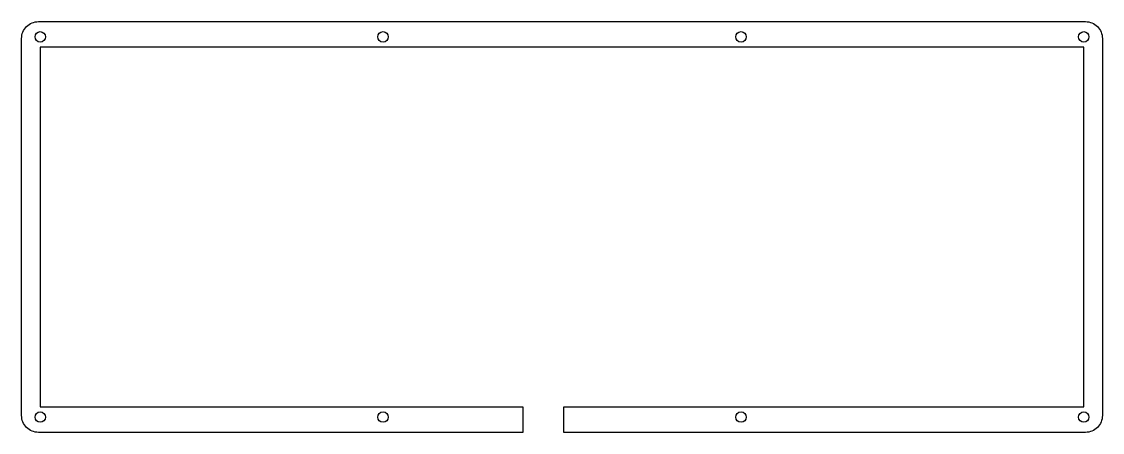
# Model space of a CAD drawing. Header units: millimetres. Extents: x -314 to 6, y -14 to 108.
import ezdxf

# ---------------------------------------------------------------- set-up
doc = ezdxf.new("R2010")
doc.units = ezdxf.units.MM
doc.layers.get('0').update_dxf_attribs({"linetype": 'CONTINUOUS'})

msp = doc.modelspace()

# ---------------------------------------------------------------- linework, layer by layer
msp.add_lwpolyline([(-153.49, -13.56), (-153.49, -6.03), (0.48, -6.03), (0.48, 100.49), (-308.45, 100.49), (-308.45, -6.03), (-165.6, -6.03), (-165.6, -13.56), (-308.98, -13.56, -0.414214), (-313.98, -8.56), (-313.98, 103.01, -0.414214), (-308.98, 108.01), (1, 108.01, -0.414214), (6, 103.01), (6, -8.56, -0.414214), (1, -13.56)], format="xyb", close=True)
for centre in [(-308.45, 103.49), (-206.98, 103.49), (-100.99, 103.49), (0.48, 103.49), (-308.45, -9.03), (-206.98, -9.03), (-100.99, -9.03), (0.48, -9.03)]:
    msp.add_circle(centre, 1.55)

doc.saveas('drawing.dxf')
